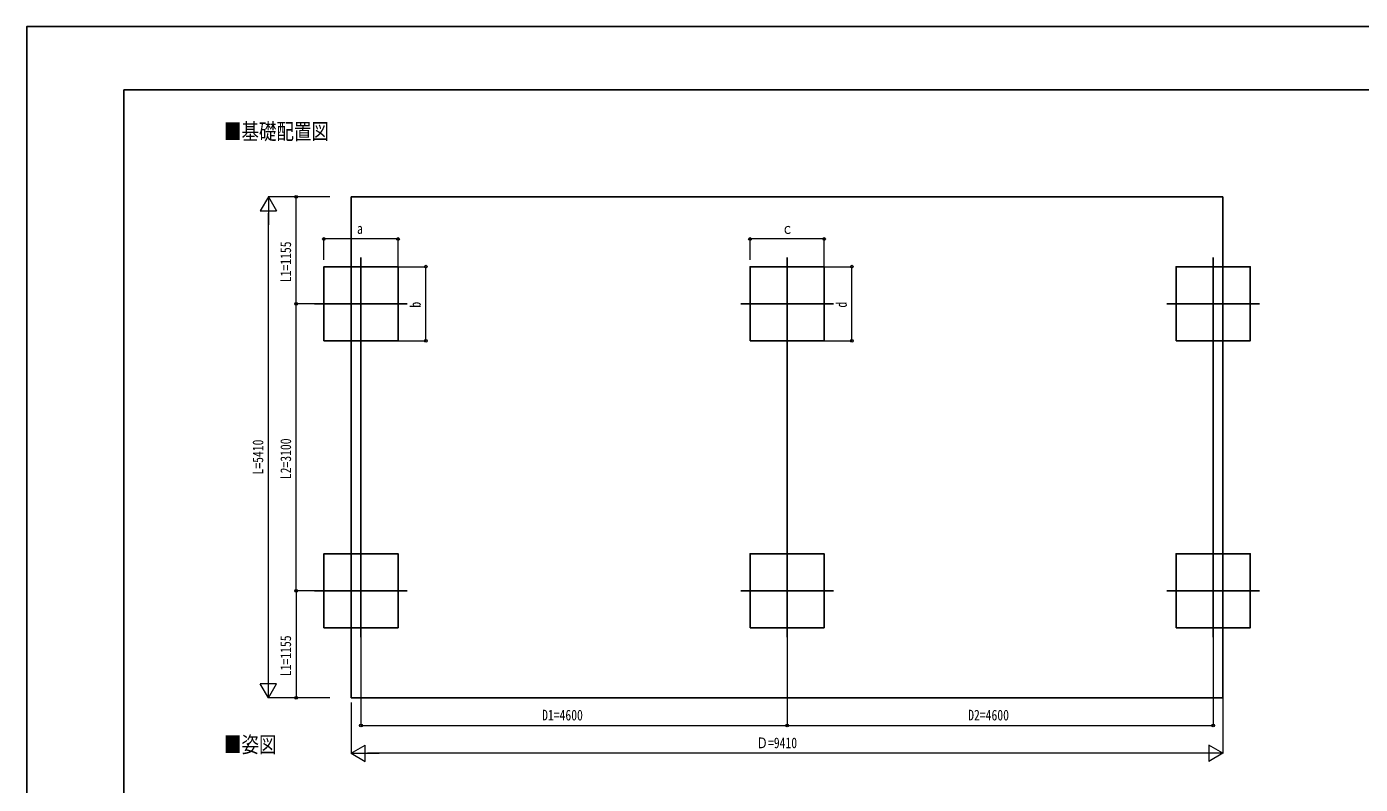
# Model space of a CAD drawing. Units: millimetres, scale not verified. Extents: x -14718 to 14718, y -10396 to 10396.
# Drawn here: x -14718 to -319, y 2212 to 10396 of the extents above; entities that cross this region are included whole.
import ezdxf
from ezdxf.enums import TextEntityAlignment as Align

# ---------------------------------------------------------------- set-up
doc = ezdxf.new("R2010")
doc.units = ezdxf.units.MM
doc.header["$LTSCALE"] = 50
for name, color, linetype in [('0-2_USER1', 3, 'Continuous'), ('0-3_YKK_12', 2, 'Continuous'), ('0-4_YKK_A1', 4, 'Continuous'), ('0-6_YKK_ZWAK', 7, 'Continuous')]:
    doc.layers.add(name, color=color, linetype=linetype)
doc.layers.add('0-5_YKK_D', color=6, linetype='Continuous', lineweight=18)
doc.styles.add('ＭＳ ゴシック', font='')
doc.styles.get('ＭＳ ゴシック').set_extended_font_data('MS Gothic')

msp = doc.modelspace()

# ---------------------------------------------------------------- linework, layer by layer
at = {"layer": '0-3_YKK_12'}
for p, q in [((-11108.43, 3803.05), (-11108.43, 7903.05)), ((-6508.43, 3803.05), (-6508.43, 7903.05)), ((-1908.43, 3803.05), (-1908.43, 7903.05)), ((-11608.43, 7403.1), (-10608.43, 7403.1)), ((-6008.43, 7402.26), (-7008.43, 7402.26)), ((-1408.43, 7402.26), (-2408.43, 7402.26)), ((-11608.43, 4303.1), (-10608.43, 4303.1)), ((-6008.43, 4303.1), (-7008.43, 4303.1)), ((-1408.43, 4303.1), (-2408.43, 4303.1))]:
    msp.add_line(p, q, dxfattribs=at)
at = {"layer": '0-4_YKK_A1'}
for p, q in [((-11213.43, 3148.09), (-11213.43, 8558.09)), ((-11213.43, 8558.09), (-1803.43, 8558.09)), ((-1803.43, 8558.09), (-1803.43, 3148.09)), ((-11213.43, 3148.09), (-1803.43, 3148.09))]:
    msp.add_line(p, q, dxfattribs=at)
for points in [[(-10708.43, 7003.1), (-10708.43, 7803.1), (-11508.43, 7803.1), (-11508.43, 7003.1)], [(-6908.43, 7003.1), (-6908.43, 7803.1), (-6108.43, 7803.1), (-6108.43, 7003.1)], [(-2308.43, 7003.1), (-2308.43, 7803.1), (-1508.43, 7803.1), (-1508.43, 7003.1)], [(-10708.43, 3903.1), (-10708.43, 4703.1), (-11508.43, 4703.1), (-11508.43, 3903.1)], [(-6908.43, 3903.1), (-6908.43, 4703.1), (-6108.43, 4703.1), (-6108.43, 3903.1)], [(-2308.43, 3903.1), (-2308.43, 4703.1), (-1508.43, 4703.1), (-1508.43, 3903.1)]]:
    msp.add_lwpolyline(points, close=True, dxfattribs=at)
at = {"layer": '0-5_YKK_D'}
for p, q in [((-12108.43, 8558.09), (-12195.93, 8406.54)), ((-11445.19, 8558.09), (-12109.43, 8558.09)), ((-12108.43, 8558.09), (-12020.93, 8406.54)), ((-12108.43, 8558.09), (-12108.43, 8254.98)), ((-11445.19, 8558.09), (-11809.43, 8558.09)), ((-11808.43, 7403.1), (-11808.43, 8558.09)), ((-12195.93, 8406.54), (-12020.93, 8406.54)), ((-12108.43, 3323.09), (-12108.43, 8383.09)), ((-11508.43, 7878.21), (-11508.43, 8103.85)), ((-10708.43, 8102.85), (-11508.43, 8102.85)), ((-10708.43, 7803.85), (-10708.43, 8103.85)), ((-6908.43, 7878.21), (-6908.43, 8103.85)), ((-6108.43, 8102.85), (-6908.43, 8102.85)), ((-6108.43, 7803.85), (-6108.43, 8103.85)), ((-10707.43, 7803.85), (-10407.43, 7803.85)), ((-10408.43, 7002.85), (-10408.43, 7803.85)), ((-6107.43, 7803.85), (-5807.43, 7803.85)), ((-5808.43, 7002.85), (-5808.43, 7803.85)), ((-11562.93, 7403.1), (-11809.43, 7403.1)), ((-11609.43, 7403.1), (-11809.43, 7403.1)), ((-11808.43, 4303.1), (-11808.43, 7403.1)), ((-10707.43, 7002.85), (-10407.43, 7002.85)), ((-6107.43, 7002.85), (-5807.43, 7002.85)), ((-11491.49, 4303.1), (-11809.43, 4303.1)), ((-11609.43, 4303.1), (-11809.43, 4303.1)), ((-11808.43, 4303.1), (-11808.43, 3148.09)), ((-11108.43, 3802.05), (-11108.43, 2847.09)), ((-6508.43, 3802.05), (-6508.43, 2847.09)), ((-6508.43, 3802.05), (-6508.43, 2847.09)), ((-1908.43, 3802.05), (-1908.43, 2847.09)), ((-12108.43, 3148.09), (-12108.43, 3451.2)), ((-12108.43, 3148.09), (-12195.93, 3299.65)), ((-12020.93, 3299.65), (-12195.93, 3299.65)), ((-12108.43, 3148.09), (-12020.93, 3299.65)), ((-11445.19, 3148.09), (-12109.43, 3148.09)), ((-11446.19, 3148.09), (-11809.43, 3148.09)), ((-11213.43, 3098.09), (-11213.43, 2547.09)), ((-1803.43, 3147.09), (-1803.43, 2547.09)), ((-11108.43, 2848.09), (-6508.43, 2848.09)), ((-6508.43, 2848.09), (-1908.43, 2848.09)), ((-11213.43, 2548.09), (-11061.88, 2635.59)), ((-11061.88, 2460.59), (-11061.88, 2635.59)), ((-1803.43, 2548.09), (-1954.99, 2635.59)), ((-1954.99, 2635.59), (-1954.99, 2460.59)), ((-11213.43, 2548.09), (-11061.88, 2460.59)), ((-11213.43, 2548.09), (-10910.32, 2548.09)), ((-1978.43, 2548.09), (-11038.43, 2548.09)), ((-1803.43, 2548.09), (-2106.54, 2548.09)), ((-1803.43, 2548.09), (-1954.99, 2460.59))]:
    msp.add_line(p, q, dxfattribs=at)
for centre in [(-11808.43, 8558.09), (-11508.43, 8102.85), (-10708.43, 8102.85), (-6908.43, 8102.85), (-6108.43, 8102.85), (-10408.43, 7803.85), (-5808.43, 7803.85), (-11808.43, 7403.1), (-11808.43, 7403.1), (-10408.43, 7002.85), (-5808.43, 7002.85), (-11808.43, 4303.1), (-11808.43, 4303.1), (-11808.43, 3148.09), (-11108.43, 2848.09), (-6508.43, 2848.09), (-6508.43, 2848.09), (-1908.43, 2848.09)]:
    msp.add_circle(centre, 14.88, dxfattribs=at)
at = {"layer": '0-6_YKK_ZWAK'}
for p in [(13632.57, 9713.7), (-13667.43, -8836.3)]:
    msp.add_line(p, (-13667.43, 9713.7), dxfattribs=at)
msp.add_lwpolyline([(-14717.5, -10393.8), (14717.5, -10393.8), (14717.5, 10396.2), (-14717.5, 10396.2)], close=True, dxfattribs=at)

# ---------------------------------------------------------------- texts
at = {"layer": '0-2_USER1', "style": 'ＭＳ ゴシック', "width": 0.8}
for s, p in [('■基礎配置図', (-12587.71, 9125.9)), ('■姿図', (-12587.71, 2503.9))]:
    msp.add_text(s, height=173.2, dxfattribs=at).set_placement(p, align=Align.BOTTOM_LEFT)
at = {"layer": '0-5_YKK_D', "style": 'ＭＳ ゴシック', "width": 0.8}
for s, p in [('a', (-11150.43, 8122.85)), ('ｃ', (-6567.23, 8122.85)), ('D1=4600', (-9152.83, 2868.09)), ('D2=4600', (-4552.83, 2868.09)), ('Ｄ=9410', (-6840.23, 2568.09))]:
    msp.add_text(s, height=115.5, dxfattribs=at).set_placement(p, align=Align.BOTTOM_LEFT)
for s, p in [('L1=1155', (-11828.43, 7636.19)), ('b', (-10428.43, 7361.35)), ('d', (-5828.43, 7361.35)), ('L=5410', (-12128.43, 5559.09)), ('L2=3100', (-11828.43, 5508.7)), ('L1=1155', (-11828.43, 3381.19))]:
    msp.add_text(s, height=115.5, rotation=90, dxfattribs=at).set_placement(p, align=Align.BOTTOM_LEFT)

doc.saveas('drawing.dxf')
